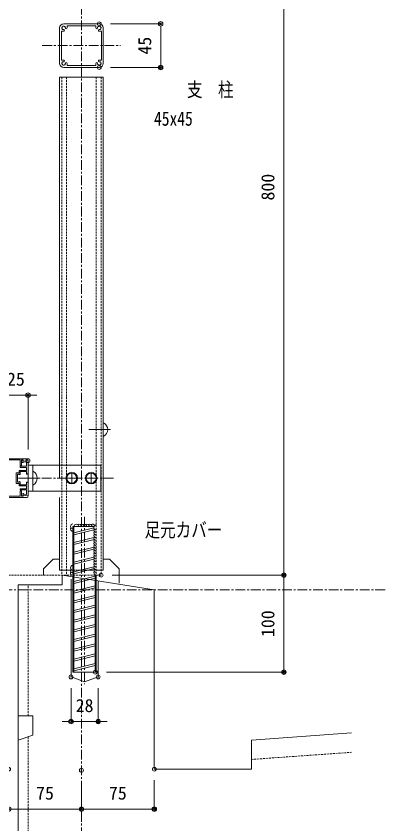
# Model space of a CAD drawing. Units: millimetres, scale not verified. Extents: x -1682 to 1682, y -1188 to 1188.
# Drawn here: x -116 to 264, y -733 to 99 of the extents above; entities that cross this region are included whole.
import ezdxf
from ezdxf.enums import TextEntityAlignment as Align

# ---------------------------------------------------------------- set-up
doc = ezdxf.new("R2010")
doc.units = ezdxf.units.MM
doc.header["$LTSCALE"] = 8
doc.header["$PDMODE"] = 32
doc.header["$PDSIZE"] = 4
for name, pattern in [('USER1', [2, 1.25, -0.25, 0.25, -0.25]), ('USER3', [0.375, 0.25, -0.125]), ('USER4', [2.3, 2, -0.1, 0.1, -0.1])]:
    doc.linetypes.add(name, pattern=pattern)
for name, color, linetype, lineweight in [('0-0_0', 7, 'Continuous', 18), ('0-1_DEFPOINTS', 7, 'Continuous', 18), ('0-3_アンカー', 4, 'Continuous', 18), ('0-5_6ﾊｯﾁﾝｸﾞ', 4, 'Continuous', 18), ('0-6_2躯体線', 4, 'Continuous', 18), ('0-7_3中心線', 2, 'USER1', 18), ('0-8_41ｱﾙﾐ', 6, 'Continuous', 18), ('0-9_1手摺寸法', 7, 'Continuous', 18), ('0-C_4アルミ', 6, 'Continuous', 18), ('0-D_KIJUN-A', 2, 'USER1', 18), ('0-F_2躯体隠れ', 6, 'USER3', 18)]:
    doc.layers.add(name, color=color, linetype=linetype, lineweight=lineweight)
doc.styles.add('ＭＳ ゴシック', font='')
doc.styles.get('ＭＳ ゴシック').set_extended_font_data('MS Gothic')

# ---------------------------------------------------------------- blocks, each defined once
blk = doc.blocks.new('_ORIGIN2')
at = {"layer": '0-0_0'}
blk.add_line((-0.5, 0), (-1, 0), dxfattribs=at)
for radius in [0.5, 0.25]:
    blk.add_circle((0, 0), radius, dxfattribs=at)
blk = doc.blocks.new('D12')
at = {"layer": '0-1_DEFPOINTS'}
for p in [(112.755, 747.169), (112.755, -52.831), (300.968, -52.831)]:
    blk.add_point(p, dxfattribs=at)
at = {"layer": '0-9_1手摺寸法'}
for p, q in [((124.255, 747.169), (300.968, 747.169)), ((300.968, 742.569), (300.968, -48.231)), ((124.255, -52.831), (300.968, -52.831))]:
    blk.add_line(p, q, dxfattribs=at)
at = {"layer": '0-9_1手摺寸法', "xscale": 4.6, "yscale": 4.6}
for p, rotation in [((300.968, 747.169), 90), ((300.968, -52.831), 270)]:
    blk.add_blockref('_ORIGIN2', p, dxfattribs=dict(at, rotation=rotation))
at = {"layer": '0-9_1手摺寸法', "style": 'ＭＳ ゴシック'}
blk.add_text('800', height=13.49, rotation=90, dxfattribs=at).set_placement((295.218, 333.369), align=Align.BOTTOM_LEFT)
blk = doc.blocks.new('D15')
at = {"layer": '0-1_DEFPOINTS'}
for p in [(110.805, 515.46), (110.805, 470.46), (174.132, 470.46)]:
    blk.add_point(p, dxfattribs=at)
at = {"layer": '0-9_1手摺寸法'}
for p, q in [((122.305, 515.46), (174.132, 515.46)), ((174.132, 510.86), (174.132, 475.06)), ((122.305, 470.46), (174.132, 470.46))]:
    blk.add_line(p, q, dxfattribs=at)
at = {"layer": '0-9_1手摺寸法', "xscale": 4.6, "yscale": 4.6}
for p, rotation in [((174.132, 515.46), 90), ((174.132, 470.46), 270)]:
    blk.add_blockref('_ORIGIN2', p, dxfattribs=dict(at, rotation=rotation))
at = {"layer": '0-9_1手摺寸法', "style": 'ＭＳ ゴシック'}
blk.add_text('45', height=13.49, rotation=90, dxfattribs=at).set_placement((168.382, 483.76), align=Align.BOTTOM_LEFT)
blk = doc.blocks.new('D31')
at = {"layer": '0-1_DEFPOINTS'}
for p in [(17.505, -252.831), (92.505, -254.023), (92.505, -294.039)]:
    blk.add_point(p, dxfattribs=at)
at = {"layer": '0-9_1手摺寸法'}
for p, q in [((17.505, -264.331), (17.505, -294.039)), ((92.505, -265.523), (92.505, -294.039)), ((22.105, -294.039), (87.905, -294.039))]:
    blk.add_line(p, q, dxfattribs=at)
at = {"layer": '0-9_1手摺寸法', "xscale": 4.6, "yscale": 4.6, "rotation": 180}
blk.add_blockref('_ORIGIN2', (17.505, -294.039), dxfattribs=at)
at = {"layer": '0-9_1手摺寸法', "xscale": 4.6, "yscale": 4.6}
blk.add_blockref('_ORIGIN2', (92.505, -294.039), dxfattribs=at)
at = {"layer": '0-9_1手摺寸法', "style": 'ＭＳ ゴシック'}
blk.add_text('75', height=13.49, dxfattribs=at).set_placement((45.805, -288.289), align=Align.BOTTOM_LEFT)
blk = doc.blocks.new('D32')
at = {"layer": '0-1_DEFPOINTS'}
for p in [(92.505, -254.023), (167.505, -252.831), (167.505, -294.039)]:
    blk.add_point(p, dxfattribs=at)
at = {"layer": '0-9_1手摺寸法'}
for p, q in [((92.505, -265.523), (92.505, -294.039)), ((167.505, -264.331), (167.505, -294.039)), ((97.105, -294.039), (162.905, -294.039))]:
    blk.add_line(p, q, dxfattribs=at)
at = {"layer": '0-9_1手摺寸法', "xscale": 4.6, "yscale": 4.6, "rotation": 180}
blk.add_blockref('_ORIGIN2', (92.505, -294.039), dxfattribs=at)
at = {"layer": '0-9_1手摺寸法', "xscale": 4.6, "yscale": 4.6}
blk.add_blockref('_ORIGIN2', (167.505, -294.039), dxfattribs=at)
at = {"layer": '0-9_1手摺寸法', "style": 'ＭＳ ゴシック'}
blk.add_text('75', height=13.49, dxfattribs=at).set_placement((120.805, -288.289), align=Align.BOTTOM_LEFT)
blk = doc.blocks.new('kousiuke')
at = {"layer": '0-C_4アルミ'}
for p, q in [((-25, 4.456), (-25, 17.969)), ((-20.359, 17.555), (-24.832, 18.198)), ((-24.772, 18.167), (-20, 17.48)), ((-1.5, 20), (-23.5, 20)), ((-23.5, 12.23), (-23.5, 16.774)), ((-23.5, 16.774), (-20.68, 16.371)), ((-20, 18.7), (-20, 17.85)), ((-18.2, 18.7), (-20, 18.7)), ((-20, 18.456), (-19.75, 18.456)), ((-20, 18.456), (-20, 17.48)), ((-18.2, 18.7), (-18.2, 13)), ((-17, 18.7), (-17, 13)), ((-1.3, 18.7), (-17, 18.7)), ((-1.3, 7.3), (-1.3, 18.7)), ((0, 0), (0, 18.5)), ((-23.5, 12.23), (-17.2, 12.23)), ((-23.5, 7.956), (-23.5, 11.03)), ((-23.5, 11.03), (-17.2, 11.03)), ((-17, 13), (-18.2, 13)), ((-17, 12.03), (-17, 11.23)), ((-23.7, 4.256), (-24.8, 4.256)), ((-16, 7.956), (-23.5, 7.956)), ((-23.5, 6.756), (-23.5, 4.456)), ((-17, 6.756), (-23.5, 6.756)), ((-17, 6.756), (-17, 4)), ((-16.863, 3.81), (-16.063, 3.543)), ((-15.8, 5.456), (-15.8, 7.756)), ((-13, 5.456), (-15.8, 5.456)), ((-15.8, 3.733), (-15.8, 4.256)), ((-14, 4.256), (-15.8, 4.256)), ((-14, 4.256), (-14, -4.244)), ((-12.8, -5.244), (-12.8, 5.256)), ((-1.093, 7.169), (-1.3, 7.3)), ((-1.093, 6.831), (-1.3, 6.7)), ((-1.3, 5.8), (-1.3, 6.7)), ((-1.093, 5.669), (-1.3, 5.8)), ((-1.093, 5.331), (-1.3, 5.2)), ((-1.3, 0.3), (-1.3, 5.2)), ((-1.093, 0.169), (-1.3, 0.3)), ((0, 0), (0, -18.5)), ((-25, -4.444), (-25, -17.969)), ((-23.7, -4.244), (-24.8, -4.244)), ((-23.5, -6.744), (-23.5, -4.444)), ((-17, -6.744), (-23.5, -6.744)), ((-23.5, -7.944), (-23.5, -11.03)), ((-16, -7.944), (-23.5, -7.944)), ((-17, -3.988), (-17, -6.744)), ((-16.063, -3.532), (-16.863, -3.799)), ((-15.8, -4.244), (-15.8, -3.722)), ((-14, -4.244), (-15.8, -4.244)), ((-15.8, -5.444), (-13, -5.444)), ((-15.8, -5.444), (-15.8, -7.744)), ((-1.093, -0.169), (-1.3, -0.3)), ((-1.3, -0.3), (-1.3, -5.2)), ((-1.093, -5.331), (-1.3, -5.2)), ((-1.093, -5.669), (-1.3, -5.8)), ((-1.3, -5.8), (-1.3, -6.7)), ((-1.093, -6.831), (-1.3, -6.7)), ((-1.093, -7.169), (-1.3, -7.3)), ((-1.3, -7.3), (-1.3, -18.7)), ((-23.5, -11.03), (-17.2, -11.03)), ((-23.5, -12.23), (-23.5, -16.774)), ((-23.5, -12.23), (-17.2, -12.23)), ((-23.5, -16.762), (-20.68, -16.359)), ((-17, -13), (-18.2, -13)), ((-18.2, -18.7), (-18.2, -13)), ((-17, -11.23), (-17, -12.03)), ((-17, -18.7), (-17, -13)), ((-20.359, -17.544), (-24.832, -18.187)), ((-24.772, -18.156), (-20, -17.469)), ((-1.5, -20), (-23.5, -20)), ((-20, -18.444), (-20, -17.469)), ((-20, -18.689), (-20, -17.838)), ((-20, -18.444), (-19.75, -18.444)), ((-18.2, -18.7), (-20, -18.7)), ((-1.3, -18.7), (-17, -18.7))]:
    blk.add_line(p, q, dxfattribs=at)
for centre in [(-24.8, 4.456), (-23.7, 4.456), (-16.8, 4), (-16, 7.756), (-16, 3.733), (-13, 5.256), (-24.8, -4.444), (-23.7, -4.444), (-16.8, -3.988), (-16, -3.722), (-16, -7.744), (-13, -5.244)]:
    blk.add_circle(centre, 0.2, dxfattribs=at)
for centre, radius, start, end in [((-23.5, 18.5), 1.5, 90, 186.07138), ((-24.8, 17.969), 0.2, 81.8699, 180), ((-24.78, 18.416), 0.224, 199.469, 256.67183), ((-19.75, 17.206), 1.25, 221.91388, 90), ((-20.3, 17.85), 0.3, 258.69007, 0), ((-1.5, 18.5), 1.5, 0, 90), ((-17.2, 12.03), 0.2, 0, 90), ((-17.2, 11.23), 0.2, 270, 0), ((-1.2, 7), 0.2, 302.33353, 57.66647), ((-1.2, 5.5), 0.2, 302.33353, 57.66647), ((-1.2, 0), 0.2, 0, 57.66647), ((-1.2, 0), 0.2, 302.33353, 0), ((-1.2, -5.5), 0.2, 302.33353, 57.66647), ((-1.2, -7), 0.2, 302.33353, 57.66647), ((-19.75, -17.194), 1.25, 270, 138.08612), ((-17.2, -11.23), 0.2, 0, 90), ((-17.2, -12.03), 0.2, 270, 0), ((-24.8, -17.958), 0.2, 180, 278.1301), ((-23.5, -18.489), 1.5, 173.92862, 270), ((-24.78, -18.405), 0.224, 103.32817, 160.531), ((-20.3, -17.838), 0.3, 0, 101.30993), ((-1.5, -18.5), 1.5, 270, 0)]:
    blk.add_arc(centre, radius, start, end, dxfattribs=at)
blk = doc.blocks.new('D42')
at = {"layer": '0-1_DEFPOINTS'}
for p in [(12.505, 132.672), (12.505, 67.252), (37.505, 65.127)]:
    blk.add_point(p, dxfattribs=at)
at = {"layer": '0-9_1手摺寸法'}
for p, q in [((7.905, 132.672), (3.305, 132.672)), ((12.505, 78.752), (12.505, 132.672)), ((37.505, 132.672), (12.505, 132.672)), ((37.505, 76.627), (37.505, 132.672)), ((42.105, 132.672), (46.705, 132.672))]:
    blk.add_line(p, q, dxfattribs=at)
at = {"layer": '0-9_1手摺寸法', "xscale": 4.6, "yscale": 4.6}
blk.add_blockref('_ORIGIN2', (12.505, 132.672), dxfattribs=at)
at = {"layer": '0-9_1手摺寸法', "xscale": 4.6, "yscale": 4.6, "rotation": 180}
blk.add_blockref('_ORIGIN2', (37.505, 132.672), dxfattribs=at)
at = {"layer": '0-9_1手摺寸法', "style": 'ＭＳ ゴシック'}
blk.add_text('25', height=13.49, dxfattribs=at).set_placement((15.805, 138.422), align=Align.BOTTOM_LEFT)
blk = doc.blocks.new('D76')
at = {"layer": '0-1_DEFPOINTS'}
for p in [(81.755, -157.735), (109.755, -157.735), (109.755, -203.811)]:
    blk.add_point(p, dxfattribs=at)
at = {"layer": '0-9_1手摺寸法'}
for p, q in [((81.755, -169.235), (81.755, -203.811)), ((109.755, -169.235), (109.755, -203.811)), ((77.155, -203.811), (72.555, -203.811)), ((81.755, -203.811), (109.755, -203.811)), ((114.355, -203.811), (118.955, -203.811))]:
    blk.add_line(p, q, dxfattribs=at)
at = {"layer": '0-9_1手摺寸法', "xscale": 4.6, "yscale": 4.6}
blk.add_blockref('_ORIGIN2', (81.755, -203.811), dxfattribs=at)
at = {"layer": '0-9_1手摺寸法', "xscale": 4.6, "yscale": 4.6, "rotation": 180}
blk.add_blockref('_ORIGIN2', (109.755, -203.811), dxfattribs=at)
at = {"layer": '0-9_1手摺寸法', "style": 'ＭＳ ゴシック'}
blk.add_text('28', height=13.49, dxfattribs=at).set_placement((86.555, -198.061), align=Align.BOTTOM_LEFT)
blk = doc.blocks.new('D77')
at = {"layer": '0-1_DEFPOINTS'}
for p in [(112.755, -52.831), (106.755, -152.831), (300.968, -152.831)]:
    blk.add_point(p, dxfattribs=at)
at = {"layer": '0-9_1手摺寸法'}
for p, q in [((124.255, -52.831), (300.968, -52.831)), ((300.968, -57.431), (300.968, -148.231)), ((118.255, -152.831), (300.968, -152.831))]:
    blk.add_line(p, q, dxfattribs=at)
at = {"layer": '0-9_1手摺寸法', "xscale": 4.6, "yscale": 4.6}
for p, rotation in [((300.968, -52.831), 90), ((300.968, -152.831), 270)]:
    blk.add_blockref('_ORIGIN2', p, dxfattribs=dict(at, rotation=rotation))
at = {"layer": '0-9_1手摺寸法', "style": 'ＭＳ ゴシック'}
blk.add_text('100', height=13.49, rotation=90, dxfattribs=at).set_placement((295.218, -116.631), align=Align.BOTTOM_LEFT)

msp = doc.modelspace()

# ---------------------------------------------------------------- linework, layer by layer
at = {"layer": '0-0_0'}
for p, q in [((-71.735, 36.518), (-71.735, -376.773)), ((-26.735, 36.518), (-26.735, -471.726)), ((-71.735, -396.773), (-71.735, -471.726)), ((-88.362, -470.237), (-78.362, -460.237)), ((-71.735, -460.237), (-78.362, -460.237)), ((-26.735, -460.237), (-20.362, -460.237)), ((-10.362, -470.237), (-20.362, -460.237)), ((-88.362, -470.237), (-88.362, -476.773)), ((-10.362, -470.237), (-10.362, -485.043))]:
    msp.add_line(p, q, dxfattribs=at)
at = {"layer": '0-0_0', "linetype": 'USER4'}
msp.add_line((-71.735, -471.726), (-26.735, -471.726), dxfattribs=at)
at = {"layer": '0-1_DEFPOINTS'}
msp.add_line((-71.735, 36.518), (-26.735, 36.518), dxfattribs=at)
at = {"layer": '0-3_アンカー', "linetype": 'USER3'}
for p, q in [((-69.485, 36.518), (-69.485, -476.773)), ((-64.485, 36.518), (-64.485, -476.773)), ((-33.985, 36.518), (-33.985, -476.773)), ((-28.985, 36.518), (-28.985, -476.773)), ((-28.985, -476.773), (-69.485, -476.773))]:
    msp.add_line(p, q, dxfattribs=at)
at = {"layer": '0-3_アンカー'}
for p, q in [((-57.985, -426.773), (-36.351, -426.773)), ((-57.985, -426.773), (-57.985, -576.773)), ((-56.985, -426.773), (-56.985, -576.773)), ((-36.475, -428.119), (-56.985, -433.247)), ((-36.506, -430.188), (-56.985, -435.308)), ((-36.463, -438.116), (-56.985, -443.247)), ((-36.179, -440.107), (-56.985, -445.308)), ((-36.21, -448.053), (-56.985, -453.247)), ((-36.447, -450.174), (-56.985, -455.308)), ((-36.495, -458.124), (-56.985, -463.247)), ((-36.49, -460.184), (-56.985, -465.308)), ((-36.429, -468.108), (-56.985, -473.247)), ((-36.136, -470.096), (-56.985, -475.308)), ((-34.985, -477.747), (-56.985, -483.247)), ((-34.985, -479.808), (-56.985, -485.308)), ((-34.985, -476.773), (-34.985, -576.773)), ((-33.985, -476.773), (-33.985, -576.773)), ((-34.985, -487.747), (-56.985, -493.247)), ((-34.985, -489.808), (-56.985, -495.308)), ((-34.985, -497.747), (-56.985, -503.247)), ((-34.985, -499.808), (-56.985, -505.308)), ((-34.985, -507.747), (-56.985, -513.247)), ((-34.985, -509.808), (-56.985, -515.308)), ((-34.985, -517.747), (-56.985, -523.247)), ((-34.985, -519.808), (-56.985, -525.308)), ((-34.985, -527.747), (-56.985, -533.247)), ((-34.985, -529.808), (-56.985, -535.308)), ((-34.985, -537.747), (-56.985, -543.247)), ((-34.985, -539.808), (-56.985, -545.308)), ((-34.985, -547.747), (-56.985, -553.247)), ((-34.985, -549.808), (-56.985, -555.308)), ((-34.985, -557.747), (-56.985, -563.247)), ((-34.985, -559.808), (-56.985, -565.308)), ((-34.985, -567.747), (-56.985, -573.247)), ((-34.985, -569.808), (-56.985, -575.308)), ((-57.985, -576.773), (-33.985, -576.773))]:
    msp.add_line(p, q, dxfattribs=at)
for centre, start, end in [((-57.985, -426.503), 90, 270), ((-54.454, -426.773), 0, 180), ((-51.715, -426.773), 0, 122.76881), ((-48.975, -426.773), 0, 122.76881), ((-46.236, -426.773), 0, 122.76881), ((-43.496, -426.773), 0, 122.76881), ((-40.757, -426.773), 0, 122.76881), ((-38.017, -426.773), 22.73398, 122.76881), ((-57.985, -429.242), 147.23119, 270), ((-33.985, -427.671), 90, 270), ((-33.985, -430.41), 147.23119, 270), ((-33.985, -433.15), 147.23119, 270), ((-33.985, -435.889), 147.23119, 270), ((-33.985, -438.629), 147.23119, 270), ((-33.985, -441.368), 147.23119, 270), ((-33.985, -444.108), 147.23119, 270), ((-33.985, -446.847), 147.23119, 270), ((-33.985, -449.587), 147.23119, 270), ((-33.985, -452.326), 147.23119, 270), ((-33.985, -455.066), 147.23119, 270), ((-33.985, -457.805), 147.23119, 270), ((-33.985, -460.545), 147.23119, 270), ((-33.985, -463.284), 147.23119, 270), ((-33.985, -466.024), 147.23119, 270), ((-57.985, -469.303), 90, 270), ((-57.985, -472.043), 147.23119, 270), ((-57.985, -474.782), 147.23119, 231.85813), ((-33.985, -468.763), 147.23119, 270), ((-33.985, -471.503), 147.23119, 270), ((-33.985, -474.242), 147.23119, 270)]:
    msp.add_arc(centre, 2.531, start, end, dxfattribs=at)
at = {"layer": '0-5_6ﾊｯﾁﾝｸﾞ'}
for p, q in [((-59.235, -371.673), (-59.235, -381.873)), ((-39.235, -371.673), (-39.235, -381.873)), ((-64.335, -376.773), (-54.135, -376.773)), ((-44.335, -376.773), (-34.135, -376.773))]:
    msp.add_line(p, q, dxfattribs=at)
for centre, radius in [((-59.235, -376.773), 6), ((-59.235, -376.773), 5.1), ((-39.235, -376.773), 6), ((-39.235, -376.773), 5.1)]:
    msp.add_circle(centre, radius, dxfattribs=at)
at = {"layer": '0-6_2躯体線'}
for p, q in [((-26.735, -333.523), (-26.735, -320.023)), ((-26.235, -320.023), (-26.735, -320.023)), ((-41.675, -326.773), (-19.419, -326.773)), ((-26.235, -333.523), (-26.735, -333.523)), ((-99.235, -370.023), (-99.235, -383.523)), ((-98.735, -370.023), (-99.235, -370.023)), ((-114.175, -376.773), (-91.919, -376.773)), ((-98.735, -383.523), (-99.235, -383.523)), ((-69.235, -476.773), (25.765, -491.773)), ((-69.235, -476.773), (-69.235, -486.773)), ((-59.985, -480.784), (-59.985, -581.677)), ((-31.985, -482.874), (-31.985, -581.677)), ((-114.235, -816.773), (-114.235, -486.773)), ((-114.235, -486.773), (-69.235, -486.773)), ((25.765, -676.773), (25.765, -491.773)), ((-45.985, -586.773), (-59.985, -581.677)), ((-45.985, -586.773), (-31.985, -581.677)), ((-114.235, -621.773), (-99.235, -621.773)), ((-99.235, -641.773), (-99.235, -621.773)), ((125.765, -646.773), (228.792, -639.414)), ((-114.235, -646.773), (-99.235, -641.773))]:
    msp.add_line(p, q, dxfattribs=at)
msp.add_lwpolyline([(25.765, -676.773), (125.765, -676.773), (125.765, -646.773)], dxfattribs=at)
for centre in [(-29.93, -326.773), (-102.43, -376.773)]:
    msp.add_arc(centre, 7.695, 298.69866, 61.30134, dxfattribs=at)
at = {"layer": '0-7_3中心線'}
for p, q in [((-49.235, 655.076), (-49.235, -889.897)), ((-89.542, 69.018), (-8.928, 69.018)), ((-16.074, -376.773), (-107.354, -376.773)), ((-45.985, -416.533), (-45.985, -589.172))]:
    msp.add_line(p, q, dxfattribs=at)
at = {"layer": '0-8_41ｱﾙﾐ'}
for p, q in [((-71.735, 87.318), (-71.735, 50.718)), ((-69.735, 83.818), (-69.735, 54.218)), ((-69.735, 83.818), (-67.535, 83.818)), ((-67.535, 91.518), (-30.935, 91.518)), ((-64.035, 89.518), (-34.435, 89.518)), ((-64.035, 87.318), (-64.035, 89.518)), ((-34.435, 87.318), (-34.435, 89.518)), ((-28.735, 83.818), (-30.935, 83.818)), ((-28.735, 83.818), (-28.735, 54.218)), ((-26.735, 87.318), (-26.735, 50.718)), ((-69.735, 54.218), (-67.535, 54.218)), ((-64.035, 50.718), (-64.035, 48.518)), ((-34.435, 50.718), (-34.435, 48.518)), ((-28.735, 54.218), (-30.935, 54.218)), ((-67.535, 46.518), (-30.935, 46.518)), ((-64.035, 48.518), (-34.435, 48.518))]:
    msp.add_line(p, q, dxfattribs=at)
for centre, radius, start, end in [((-67.535, 87.318), 4.2, 90, 180), ((-68.984, 87.706), 0.5, 165, 232.97569), ((-68.984, 87.706), 0.5, 97.02431, 165), ((-67.535, 87.318), 1.75, 180.35889, 195), ((-67.535, 87.318), 1.75, 195, 209.64111), ((-68.595, 86.258), 0.5, 157.02431, 225), ((-67.535, 87.318), 1.75, 135, 149.64111), ((-68.595, 86.258), 0.5, 225, 292.97569), ((-67.535, 87.318), 1.75, 120.35889, 135), ((-67.923, 88.767), 0.5, 105, 172.97569), ((-67.535, 87.318), 1.75, 240.35889, 255), ((-67.923, 88.767), 0.5, 37.02431, 105), ((-67.535, 87.318), 1.75, 255, 269.64111), ((-67.535, 84.693), 0.875, 270, 90), ((-67.535, 87.318), 1.75, 75, 89.64111), ((-67.535, 87.318), 1.75, 60.35889, 75), ((-66.474, 88.379), 0.5, 45, 112.97569), ((-66.474, 88.379), 0.5, 337.02431, 45), ((-67.535, 87.318), 1.75, 15, 29.64111), ((-67.535, 87.318), 1.75, 0, 15), ((-64.91, 87.318), 0.875, 180, 0), ((-33.56, 87.318), 0.875, 180, 360), ((-30.935, 87.318), 1.75, 165, 180), ((-30.935, 87.318), 1.75, 150.35889, 165), ((-31.995, 88.379), 0.5, 135, 202.97569), ((-31.995, 88.379), 0.5, 67.02431, 135), ((-30.935, 84.693), 0.875, 90, 270), ((-30.935, 87.318), 1.75, 105, 119.64111), ((-30.935, 87.318), 1.75, 90.35889, 105), ((-30.547, 88.767), 0.5, 75, 142.97569), ((-30.935, 87.318), 4.2, 360, 90), ((-30.935, 87.318), 1.75, 270.35889, 285), ((-30.935, 87.318), 1.75, 285, 299.64111), ((-30.547, 88.767), 0.5, 7.02431, 75), ((-29.874, 86.258), 0.5, 247.02431, 315), ((-30.935, 87.318), 1.75, 45, 59.64111), ((-30.935, 87.318), 1.75, 30.35889, 45), ((-29.874, 86.258), 0.5, 315, 22.97569), ((-29.486, 87.706), 0.5, 15, 82.97569), ((-30.935, 87.318), 1.75, 330.35889, 345), ((-30.935, 87.318), 1.75, 345, 359.64111), ((-29.486, 87.706), 0.5, 307.02431, 15), ((-67.535, 50.718), 4.2, 180, 270), ((-68.984, 50.33), 0.5, 127.02431, 195), ((-68.984, 50.33), 0.5, 195, 262.97569), ((-67.535, 50.718), 1.75, 165, 179.64111), ((-67.535, 50.718), 1.75, 150.35889, 165), ((-68.595, 51.779), 0.5, 135, 202.97569), ((-68.595, 51.779), 0.5, 67.02431, 135), ((-67.535, 50.718), 1.75, 105, 119.64111), ((-67.535, 50.718), 1.75, 90.35889, 105), ((-67.535, 53.343), 0.875, 270, 90), ((-67.535, 50.718), 1.75, 330.35889, 345), ((-67.535, 50.718), 1.75, 345, 0), ((-64.91, 50.718), 0.875, 0, 180), ((-33.56, 50.718), 0.875, 360, 180), ((-30.935, 50.718), 1.75, 180, 195), ((-30.935, 50.718), 1.75, 195, 209.64111), ((-30.935, 53.343), 0.875, 90, 270), ((-30.935, 50.718), 4.2, 270, 360), ((-30.935, 50.718), 1.75, 75, 89.64111), ((-30.935, 50.718), 1.75, 60.35889, 75), ((-29.874, 51.779), 0.5, 45, 112.97569), ((-29.874, 51.779), 0.5, 337.02431, 45), ((-29.486, 50.33), 0.5, 277.02431, 345), ((-30.935, 50.718), 1.75, 15, 29.64111), ((-30.935, 50.718), 1.75, 0.35889, 15), ((-29.486, 50.33), 0.5, 345, 52.97569), ((-67.535, 50.718), 1.75, 210.35889, 225), ((-67.535, 50.718), 1.75, 225, 239.64111), ((-67.923, 49.269), 0.5, 187.02431, 255), ((-67.923, 49.269), 0.5, 255, 322.97569), ((-67.535, 50.718), 1.75, 270.35889, 285), ((-67.535, 50.718), 1.75, 285, 299.64111), ((-66.474, 49.658), 0.5, 247.02431, 315), ((-66.474, 49.658), 0.5, 315, 22.97569), ((-31.995, 49.658), 0.5, 157.02431, 225), ((-31.995, 49.658), 0.5, 225, 292.97569), ((-30.935, 50.718), 1.75, 240.35889, 255), ((-30.935, 50.718), 1.75, 255, 269.64111), ((-30.547, 49.269), 0.5, 217.02431, 285), ((-30.547, 49.269), 0.5, 285, 352.97569), ((-30.935, 50.718), 1.75, 300.35889, 315), ((-30.935, 50.718), 1.75, 315, 329.64111)]:
    msp.add_arc(centre, radius, start, end, dxfattribs=at)
at = {"layer": '0-9_1手摺寸法', "color": 3}
for p, q in [((-104.235, -363.273), (-29.235, -363.273)), ((-104.235, -390.273), (-104.235, -363.273)), ((-99.235, -390.273), (-99.235, -363.273)), ((-29.235, -363.273), (-29.235, -390.273)), ((-104.235, -390.273), (-29.235, -390.273))]:
    msp.add_line(p, q, dxfattribs=at)
at = {"layer": '0-D_KIJUN-A'}
msp.add_line((-1362.66, -491.773), (264.192, -491.773), dxfattribs=at)
at = {"layer": '0-F_2躯体隠れ'}
for p, q in [((-124.235, -476.773), (-69.235, -476.773)), ((-104.235, -621.773), (-104.235, -486.773)), ((-104.235, -816.773), (-104.235, -643.439)), ((125.765, -666.773), (228.792, -659.414))]:
    msp.add_line(p, q, dxfattribs=at)

# ---------------------------------------------------------------- block references
at = {"layer": '0-9_1手摺寸法'}
for name in ['D12', 'D15', 'D42', 'D77', 'D76', 'D31', 'D32']:
    msp.add_blockref(name, (-141.739, -423.942), dxfattribs=at)
at = {"layer": '0-9_1手摺寸法', "rotation": 180}
msp.add_blockref('kousiuke', (-129.235, -376.773), dxfattribs=at)

# ---------------------------------------------------------------- texts
at = {"layer": '0-0_0', "style": 'ＭＳ ゴシック', "width": 0.8}
for s, p in [('支\u3000柱', (59.37, 12.011)), ('45x45', (25.494, -17.921)), ('足元カバー', (15.783, -441.894))]:
    msp.add_text(s, height=14.66, dxfattribs=at).set_placement(p, align=Align.BOTTOM_LEFT)

doc.saveas('drawing.dxf')
